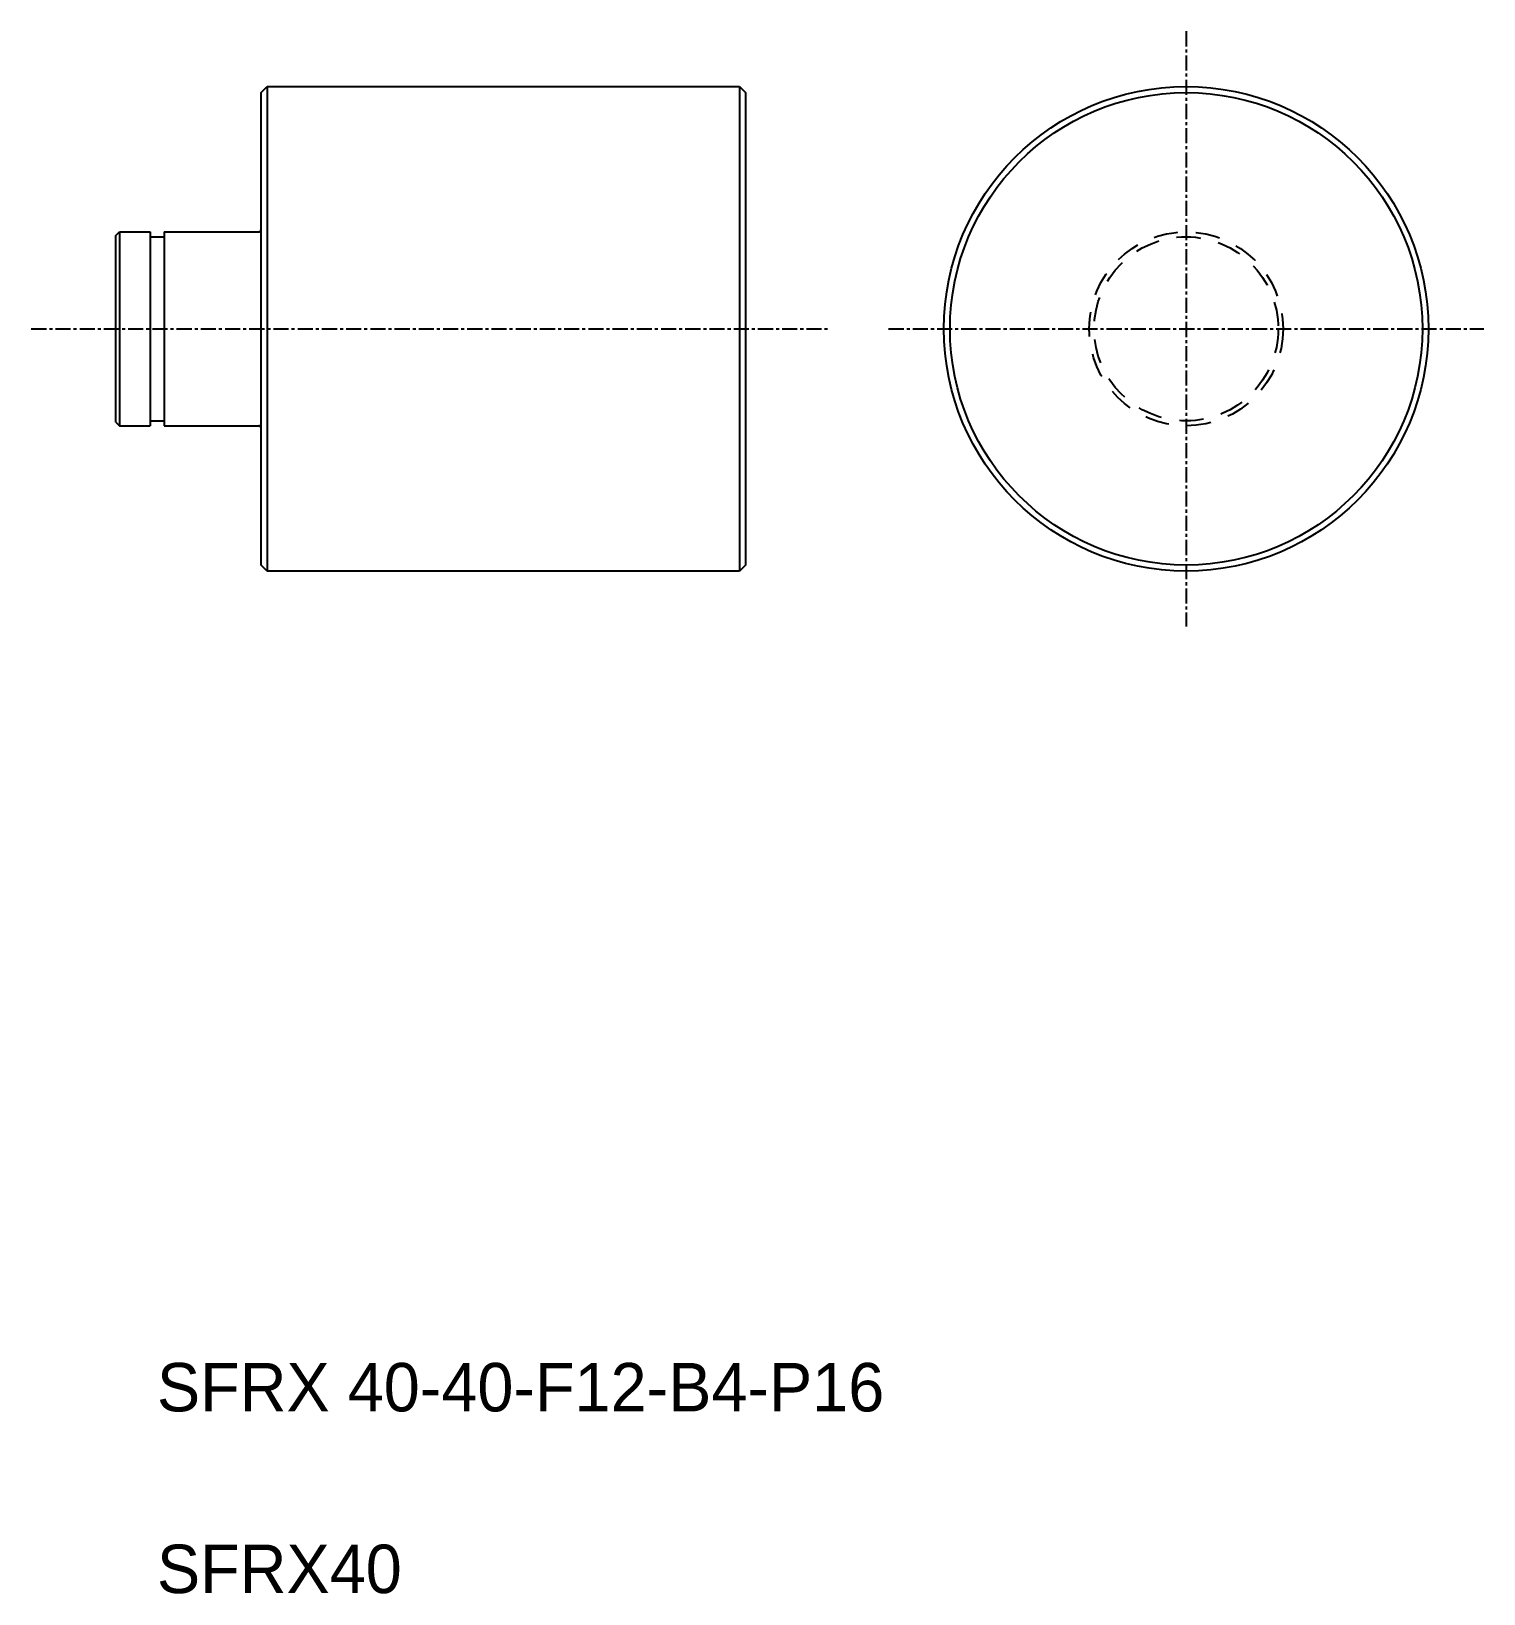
# Model space of a CAD drawing. Extents: x 59 to 179, y 72 to 201.
import ezdxf

# ---------------------------------------------------------------- set-up
doc = ezdxf.new("R2010")
doc.units = 0
doc.linetypes.add('CENTER', pattern=[2, 1.25, -0.25, 0.25, -0.25])
doc.linetypes.add('DASHED', pattern=[3.5, 2, -1.5])
doc.layers.get('0').update_dxf_attribs({"linetype": 'CONTINUOUS'})
doc.layers.add('CENTER', color=1, linetype='CENTER')

msp = doc.modelspace()

# ---------------------------------------------------------------- linework, layer by layer
at = {"color": 7, "linetype": 'CONTINUOUS'}
for p, q in [((77.65, 196.07), (78.15, 196.57)), ((78.15, 196.57), (117.15, 196.57)), ((78.15, 196.57), (78.15, 156.57)), ((117.15, 196.57), (117.15, 156.57)), ((117.15, 196.57), (117.65, 196.07)), ((77.65, 157.07), (77.65, 196.07)), ((117.65, 196.07), (117.65, 157.07)), ((78.15, 186.57), (78.15, 186.57)), ((65.65, 184.27), (65.95, 184.57)), ((65.95, 184.57), (65.95, 168.57)), ((65.95, 184.57), (68.5, 184.57)), ((68.5, 184.57), (68.5, 168.57)), ((69.65, 184.57), (69.65, 168.57)), ((69.65, 184.57), (77.45, 184.57)), ((65.65, 168.87), (65.65, 184.27)), ((68.5, 184.17), (69.65, 184.17)), ((78.15, 176.57), (78.15, 176.57)), ((65.65, 168.87), (65.95, 168.57)), ((65.95, 168.57), (68.5, 168.57)), ((68.5, 168.97), (69.65, 168.97)), ((69.65, 168.57), (77.45, 168.57)), ((78.15, 156.57), (77.65, 157.07)), ((117.15, 156.57), (78.15, 156.57)), ((117.65, 157.07), (117.15, 156.57))]:
    msp.add_line(p, q, dxfattribs=at)
for radius in [20, 19.5]:
    msp.add_circle((154.03, 176.57), radius, dxfattribs=at)
at = {"color": 3, "linetype": 'DASHED'}
for radius in [8, 7.6]:
    msp.add_circle((154.03, 176.57), radius, dxfattribs=at)
at = {"color": 7, "linetype": 'CONTINUOUS'}
for centre, start, end in [((77.45, 184.77), 270, 0), ((77.45, 168.37), 0, 90)]:
    msp.add_arc(centre, 0.2, start, end, dxfattribs=at)
at = {"layer": 'CENTER', "color": 1, "linetype": 'CENTER'}
for p, q in [((154.03, 201.14), (154.03, 152)), ((58.67, 176.57), (124.54, 176.57)), ((129.46, 176.57), (178.6, 176.57))]:
    msp.add_line(p, q, dxfattribs=at)

# ---------------------------------------------------------------- texts
at = {"color": 7, "linetype": 'CONTINUOUS'}
for s, p in [('SFRX 40-40-F12-B4-P16', (69.05, 87.19)), ('SFRX40', (69.05, 72.19))]:
    msp.add_text(s, height=4, dxfattribs=at).set_placement(p)

doc.saveas('drawing.dxf')
